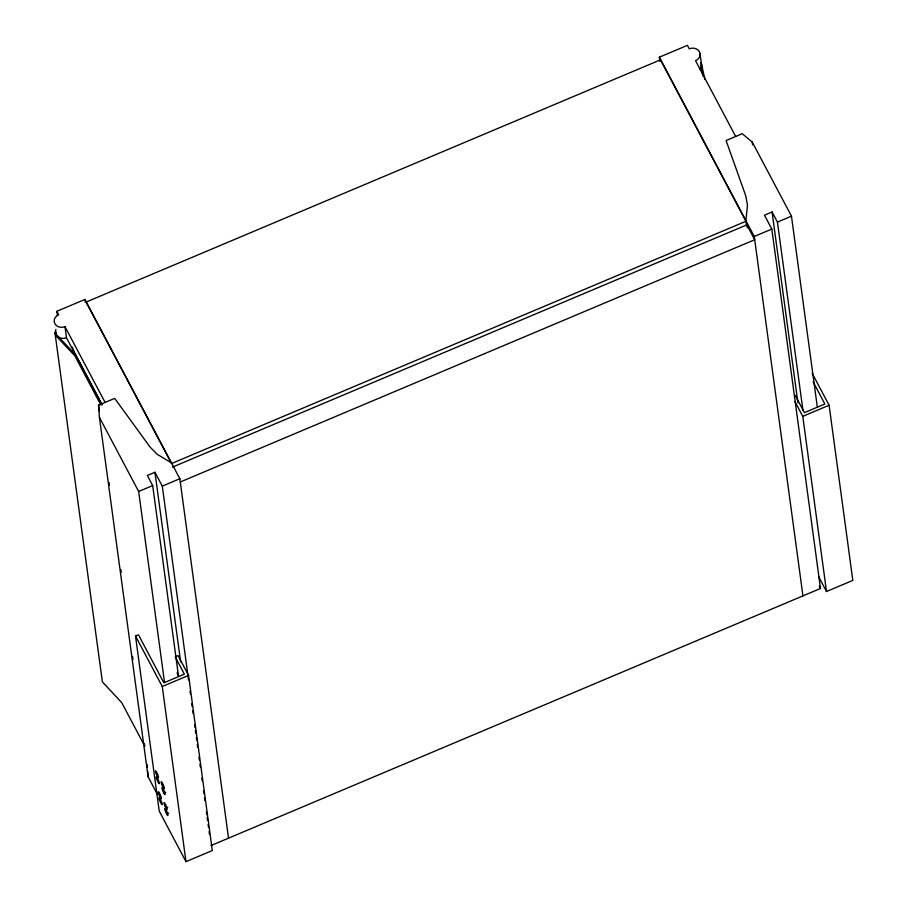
<?xml version="1.0" encoding="UTF-8"?>
<svg xmlns="http://www.w3.org/2000/svg" width="907" height="907" viewBox="0 0 907 907"><rect width="100%" height="100%" fill="white"/><g stroke="black" fill="none" stroke-linecap="round" stroke-linejoin="round"><path stroke-width="1.36" d="M144.564 745.781L121.753 702.698L102.378 681.849L54.998 333.005L55.917 329.366M57.413 315.466L56.846 311.294L84.929 299.457L179.847 478.726L228.53 838.159M659.911 61.359L659.344 57.186L687.427 45.35L689.263 48.819A7.71 6.621 -7.7 0 1 699.422 51.801A7.71 6.621 -7.7 0 1 695.556 60.701L735.668 136.469M157.262 794.113L148.102 776.823L99.43 417.39L98.534 405.191L114.69 398.377L150.006 446.992L157.149 454.248L171.457 462.876M188.531 679.887L162.296 486.129L154.95 472.264L147.342 475.472L152.693 485.574L178.554 676.531M802.922 410.236L777.435 222.09L772.084 211.989L764.476 215.197L771.823 229.063L820.495 588.484L210.968 845.562M172.421 467.139L746.835 224.868L754.703 239.731L180.289 481.991M164.53 682.449L138.658 491.492L152.693 485.574M777.435 222.09L791.471 216.172L752.232 142.07L742.232 133.703L726.076 140.517L745.735 195.742L747.493 205.265L745.871 220.616L746.529 225.469M162.296 486.129L179.847 478.726M802.944 595.888L754.261 236.466L771.823 229.063M175.164 656.827L178.089 655.602L188.577 675.409L212.306 850.551L185.98 861.65L159.235 811.141L135.517 636L138.442 634.764L163.872 682.801L184.348 674.162L175.822 658.074M185.98 861.65L162.262 686.508L188.577 675.409M829.1 405.259L852.818 580.401L826.504 591.511L802.774 416.37L829.1 405.259L812.139 373.231M163.804 793.013L165.754 792.196M165.845 808.046L167.795 807.219M166.639 813.919L168.589 813.103M56.937 335.159L75.905 355.204L102.083 404.647M659.344 57.186L754.261 236.466M813.126 381.847L824.86 404.023L804.396 412.651L795.212 395.327M794.906 401.506L802.774 416.37M818.636 576.648L826.504 591.511M819.282 586.183L820.495 588.484M56.846 311.294L58.683 314.763A7.71 6.621 -7.7 0 0 54.817 323.663A7.71 6.621 -7.7 0 0 64.975 326.656L105.099 402.425M64.975 326.656L66.483 337.755L101.992 404.839M100.824 404.93L74.759 355.68L55.803 335.635L54.998 333.005M99.43 417.39L138.658 491.492M135.517 636L162.262 686.508M701.156 62.481L704.932 79.567M700.726 65.111L702.959 75.973M791.471 216.172L817.332 407.118M772.084 211.989L797.945 402.935M752.232 142.07L752.606 144.871M746.835 224.868L747.221 227.68M700 53.434L701.508 64.544M190.051 691.123L190.436 693.923M191.762 703.753L192.148 706.564M192.715 710.771L193.1 713.582M194.62 724.818L194.994 727.618M195.379 730.43L195.765 733.241M196.331 737.448L196.706 740.259M197.284 744.466L197.658 747.277M198.996 757.107L199.37 759.919M199.948 764.125L200.322 766.937M201.842 778.172L202.227 780.972M203.553 790.802L203.939 793.614M204.506 797.82L204.891 800.632M206.411 811.867L206.785 814.667M207.17 817.479L207.556 820.291M208.122 824.497L208.497 827.309M209.075 831.526L209.449 834.327M154.95 472.264L180.618 661.804M177.25 672.246L177.636 675.046M84.929 299.457L85.303 302.235M98.534 405.191L99.294 410.803M108.987 482.411L109.373 485.222M120.778 569.46L121.164 572.272M132.569 656.509L132.944 659.321M144.36 743.559L144.735 746.37M74.283 350.975L74.657 353.775M72.583 347.256L73.342 352.846M56.257 332.586L56.472 334.15M147.206 764.624L147.41 767.333M147.705 771.404L148.102 776.823M66.483 337.755A7.71 6.621 -7.7 0 1 55.678 331.406M700.93 62.912A7.71 6.621 -7.7 0 1 700.147 69.533M660.489 59.828L86.063 302.088L171.548 463.534L745.962 221.263L660.489 59.828M163.317 789.181L162.92 788.466A3.855 0.601 67.1 0 0 162.002 788.308A3.855 0.601 67.1 0 0 163.759 792.945L164.167 793.659A3.855 0.601 67.1 0 0 165.074 793.818A3.855 0.601 67.1 0 0 163.317 789.181M166.242 810.268L165.834 809.52A3.855 0.601 67.1 0 0 164.813 809.101A3.855 0.601 67.1 0 0 166.503 813.681L166.911 814.429A3.855 0.601 67.1 0 0 167.931 814.849A3.855 0.601 67.1 0 0 166.242 810.268M165.664 804.838L165.244 804.021A3.855 0.601 67.1 0 0 163.986 802.956A3.855 0.601 67.1 0 0 165.493 807.355L165.902 808.171A3.855 0.601 67.1 0 0 167.171 809.225A3.855 0.601 67.1 0 0 165.664 804.838M156.355 777.923A3.855 0.601 67.1 0 0 159.11 783.682A3.855 0.601 67.1 0 0 157.852 778.898A3.855 0.601 67.1 0 0 156.355 777.923M158.578 793.602A3.855 0.601 67.1 0 0 161.299 798.75A3.855 0.601 67.1 0 0 159.541 793.24A3.855 0.601 67.1 0 0 158.578 793.602M155.573 772.016A3.73 0.578 67.1 0 0 158.237 777.662A3.73 0.578 67.1 0 0 157.115 773.172A3.73 0.578 67.1 0 0 155.573 772.016M161.514 783.591A3.855 0.601 67.1 0 0 164.235 788.739A3.855 0.601 67.1 0 0 162.478 783.217A3.855 0.601 67.1 0 0 161.514 783.591M159.371 799.486A3.855 0.601 67.1 0 0 162.104 804.634A3.855 0.601 67.1 0 0 160.346 799.124A3.855 0.601 67.1 0 0 159.371 799.486"/></g></svg>
